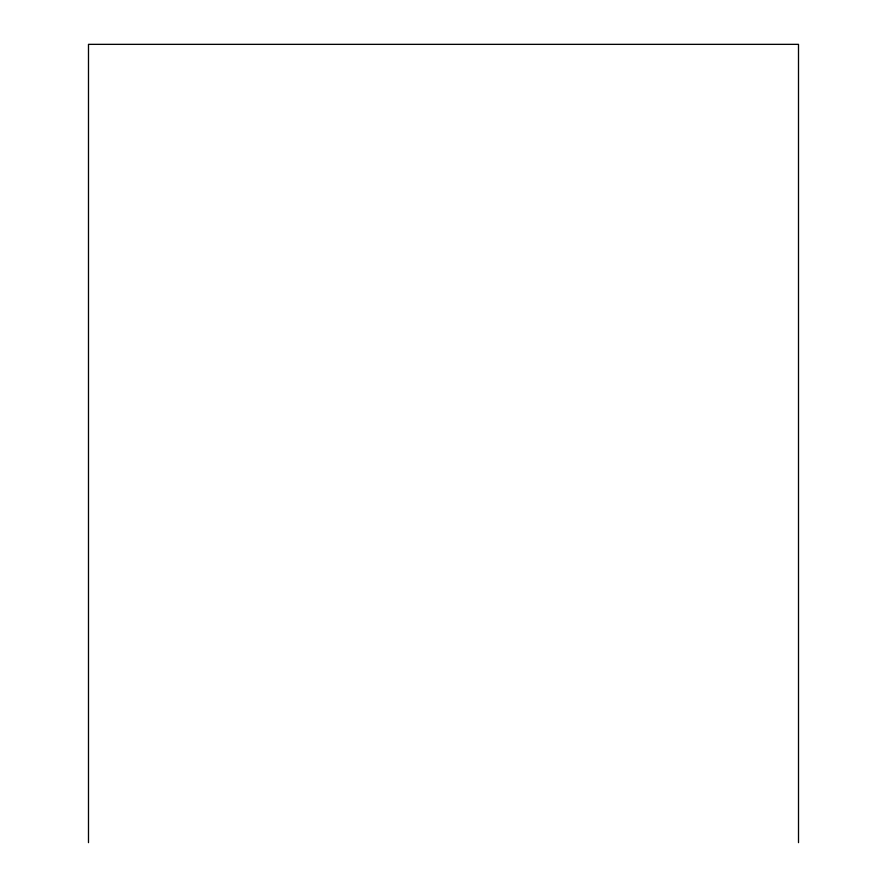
<?xml version="1.0" encoding="UTF-8"?>
<svg xmlns="http://www.w3.org/2000/svg" width="887" height="887" viewBox="0 0 887 887"><rect width="100%" height="100%" fill="white"/><g stroke="black" fill="none" stroke-linecap="round" stroke-linejoin="round"><path stroke-width="1.33" d="M798.511 842.65L798.5 44.35L88.489 44.35L88.489 842.65"/></g></svg>
